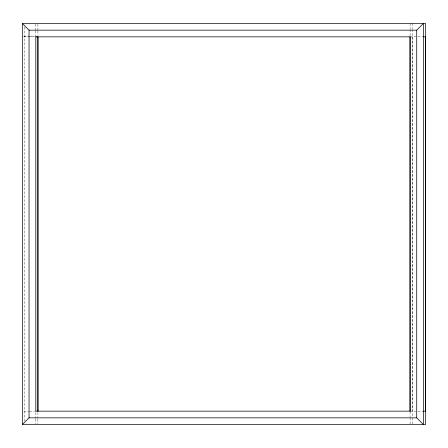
<?xml version="1.0" encoding="UTF-8"?>
<svg xmlns="http://www.w3.org/2000/svg" width="448" height="448" viewBox="0 0 448 448"><rect width="100%" height="100%" fill="white"/><g stroke="black" fill="none" stroke-linecap="round" stroke-linejoin="round"><path stroke-width="0.34" stroke-dasharray="2.24 1.68" d="M23.772 36.781L29.165 36.781M29.786 36.781L34.513 36.781M23.822 36.842L34.552 36.842M410.11 36.842L422.89 36.842M23.772 411.158L29.204 411.158M29.786 411.158L34.552 411.158M410.11 411.158L422.89 411.158M412.266 36.842L412.266 411.158M412.194 23.475L412.194 28.823M412.194 29.495L412.194 417.172M412.194 417.838L412.194 423.853M410.11 23.475L410.11 28.823M410.11 29.495L410.11 35.51M410.11 411.83L410.11 417.172M410.11 417.844L410.11 423.853M37.89 24.147L37.89 30.162M37.89 30.828L37.89 35.51M37.89 412.49L37.89 418.505M37.89 419.177L37.89 423.853M35.806 24.142L35.806 30.128M35.806 30.794L35.806 36.781M35.806 412.49L35.806 418.505M35.806 419.177L35.806 423.853M24.562 26.975L24.562 421.025"/><path stroke-width="0.67" d="M410.105 36.915L410.11 411.163M35.806 411.096L35.806 36.781L36.518 36.842M22.4 424.525L29.047 417.838L29.047 30.162L22.4 23.475L425.6 23.475L425.6 424.525L22.4 424.525L22.4 23.475M29.047 30.162L416.718 30.162L423.438 23.475L423.438 424.525L416.718 417.838L29.047 417.838M35.734 36.842L410.166 36.842M423.478 36.842L425.566 36.842L425.566 411.158L423.478 411.158M35.734 411.158L410.166 411.158M416.718 30.162L416.718 417.838M410.038 36.842L410.038 411.158M37.962 36.842L37.962 411.158M37.89 36.842L37.89 411.158"/></g></svg>
